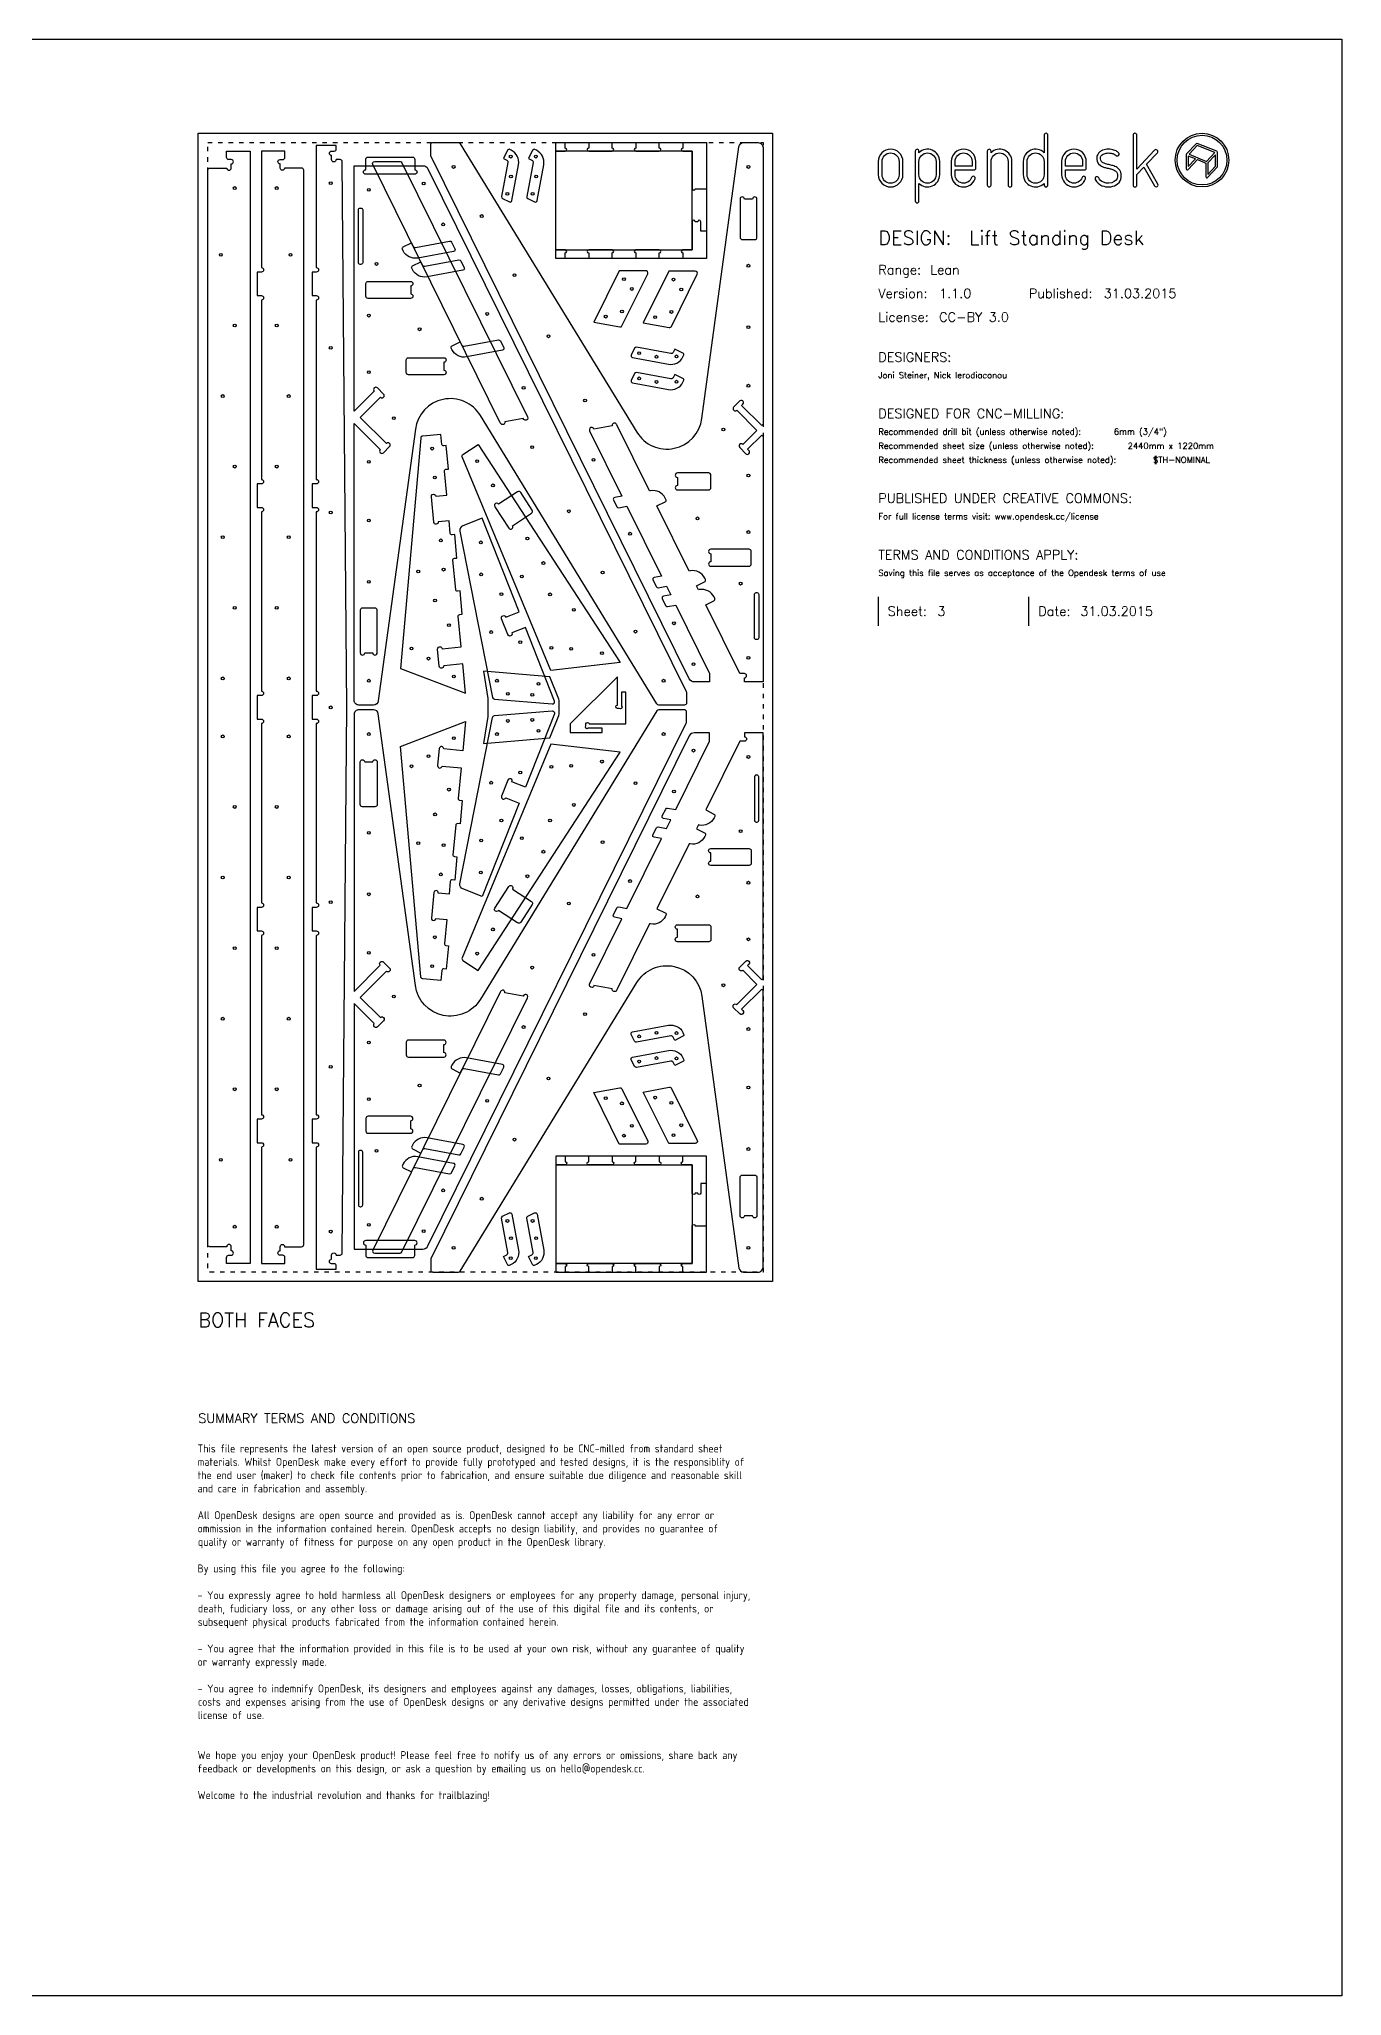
# Model space of a CAD drawing. Extents: x -300 to 5880, y -300 to 4158.
# Drawn here: x 3112 to 5880, y 0 to 4158 of the extents above; entities that cross this region are included whole.
import ezdxf
from ezdxf.enums import TextEntityAlignment as Align

# ---------------------------------------------------------------- set-up
doc = ezdxf.new("R2010")
doc.units = 0
doc.linetypes.add('DGN_STYLE_5', pattern=[22.17944, 9.505474, -12.673965])
for name, color, linetype in [('00-NOPRINT_TEXT', 7, 'CONTINUOUS'), ('00_NOPRINT_TOLERANCE', 7, 'DGN_STYLE_5'), ('TOP-CUT-INSIDE_18MM', 1, 'CONTINUOUS'), ('TOP-CUT-OUTSIDE_18MM', 220, 'CONTINUOUS'), ('TOP-HOLE-6MM-DIAM_05MM', 220, 'CONTINUOUS'), ('TOP-HOLE-6MM-DIAM_14MM', 220, 'CONTINUOUS'), ('TOP-HOLE-6MM-DIAM_18MM', 3, 'CONTINUOUS'), ('TOP-POCKET-INSIDE_03MM', 140, 'CONTINUOUS'), ('TOP-POCKET-INSIDE_08MM', 40, 'CONTINUOUS'), ('TOP-POCKET-INSIDE_09MM', 60, 'CONTINUOUS'), ('TOP-POCKET-INSIDE_10MM', 3, 'CONTINUOUS'), ('TOP-POCKET-INSIDE_12MM', 140, 'CONTINUOUS')]:
    doc.layers.add(name, color=color, linetype=linetype)
doc.layers.add('BOARD_$TH-NOMINAL', color=3, linetype='CONTINUOUS', lineweight=30)
doc.styles.add('OD-ISOCP-17', font='isocp.shx', dxfattribs={"height": 17})
doc.styles.add('OD-SIMPLEX-13', font='simplex.shx', dxfattribs={"height": 13})
doc.styles.add('OD-SIMPLEX-20', font='simplex.shx', dxfattribs={"height": 20})
doc.styles.add('OD-SIMPLEX-30', font='simplex.shx', dxfattribs={"height": 30})

msp = doc.modelspace()

# ---------------------------------------------------------------- linework, layer by layer
at = {"layer": '00-NOPRINT_TEXT', "color": 7}
for p, q in [((4895, 2973), (4895, 2911.3)), ((5214.8, 2911.3), (5214.8, 2973))]:
    msp.add_line(p, q, dxfattribs=at)
at = {"layer": '00-NOPRINT_TEXT', "flags": 128}
msp.add_lwpolyline([(0, 4158), (5880, 4158), (5880, 0), (0, 0)], close=True, dxfattribs=at)
at = {"layer": '00-NOPRINT_TEXT'}
for points in [[(5203, 3870.1, 0.662711), (5247.4, 3851.4), (5247.4, 3848, 1), (5255.3, 3848), (5255.3, 3954, 1), (5247.4, 3954), (5247.4, 3916.7, 0.662711), (5203, 3898)], [(5459.1, 3886), (5482.1, 3846, 1), (5489, 3850), (5464.8, 3892.1), (5487.9, 3916.6, 1), (5482.1, 3922), (5444.4, 3881.9), (5444.4, 3954, 1), (5436.4, 3954), (5436.4, 3848, 1), (5444.4, 3848), (5444.4, 3870.4)], [(4895, 3898), (4895, 3870.1, 1), (4947.3, 3870.1), (4947.3, 3898, 1)], [(4939.3, 3898), (4939.3, 3870.1, -1), (4902.9, 3870.1), (4902.9, 3898, -1)], [(5025.6, 3898, 0.662711), (4981.3, 3916.7), (4981.3, 3920.1, 1), (4973.4, 3920.1), (4973.4, 3814.1, 1), (4981.3, 3814.1), (4981.3, 3851.4, 0.662711), (5025.6, 3870.1)], [(4981.3, 3898, -1), (5017.7, 3898), (5017.7, 3870.1, -1), (4981.3, 3870.1)], [(5102.3, 3898, 1), (5050, 3898), (5050, 3870.1, 0.839291), (5100.7, 3861.2, 1), (5093.3, 3863.9, -0.839291), (5058, 3870.1), (5058, 3880.1), (5098.3, 3880.1, 0.414214), (5102.3, 3884.1)], [(5094.4, 3888.1), (5058, 3888.1), (5058, 3898, -1), (5094.4, 3898)], [(5178.9, 3898, 0.662711), (5134.5, 3916.7), (5134.5, 3920.1, 1), (5126.6, 3920.1), (5126.6, 3848, 1), (5134.5, 3848), (5134.5, 3898, -1), (5170.9, 3898), (5170.9, 3848, 1), (5178.9, 3848)], [(5247.4, 3870.1, -1), (5211, 3870.1), (5211, 3898, -1), (5247.4, 3898)], [(5336.9, 3898, 1), (5284.6, 3898), (5284.6, 3870.1, 0.839291), (5335.3, 3861.2, 1), (5327.9, 3863.9, -0.839291), (5292.6, 3870.1), (5292.6, 3880.1), (5332.9, 3880.1, 0.414214), (5336.9, 3884.1)], [(5329, 3888.1), (5292.6, 3888.1), (5292.6, 3898, -1), (5329, 3898)], [(5400.1, 3920.3, 0.045707), (5395.6, 3922.3, 0.040194), (5390.8, 3923.5, 0.040556), (5383.5, 3924, 0.094973), (5371.7, 3921.8, 0.070872), (5365.8, 3918.4, 0.048346), (5363.1, 3915.9, 0.04488), (5361.1, 3913.1, 0.072273), (5359.4, 3908.6, 0.309308), (5366.9, 3889.4, 0.053458), (5372, 3886.7, 0.041245), (5379.1, 3884.5, -0.005863), (5387.4, 3882.6, -0.030773), (5394.7, 3880.3, -0.132607), (5400.9, 3875.8, -0.093408), (5402.4, 3872.9, -0.14847), (5402.6, 3862.7, -0.201639), (5396.5, 3855.2, -0.222831), (5373.2, 3853.9, -0.190617), (5363.3, 3863.4, 1), (5356.1, 3860, 0.190617), (5370.2, 3846.5, 0.222831), (5400.2, 3848.2, 0.201639), (5410.2, 3860.4, 0.14847), (5410, 3875.3, 0.093408), (5407, 3880.8, 0.132607), (5397.5, 3887.7, 0.030773), (5389.3, 3890.3, 0.005863), (5380.8, 3892.3, -0.041245), (5374.9, 3894.1, -0.053458), (5371.4, 3896, -0.305258), (5367.1, 3906.7, -0.07419), (5368, 3909.1, -0.042878), (5369.1, 3910.7, -0.048346), (5370.7, 3912.1, -0.070872), (5374.6, 3914.4, -0.094973), (5383.5, 3916.1, -0.040556), (5389.6, 3915.6, -0.040194), (5393.1, 3914.7, -0.045707), (5396.3, 3913.3, -0.062202), (5400.1, 3910.6, 1), (5405.5, 3916.4, 0.062202)], [(5615.1, 3885.8, 0.190898), (5615.7, 3887.3), (5615.7, 3917.6, 0.306072), (5614.4, 3919.6), (5572.8, 3936.3, 0.309065), (5570.5, 3935.8), (5550.1, 3914, 0.190898), (5549.5, 3912.6), (5549.5, 3882.2, 0.679405), (5553.1, 3880.8), (5572.9, 3901.9), (5591.1, 3894.5), (5591.1, 3865.5, 0.679405), (5594.7, 3864.1)]]:
    msp.add_lwpolyline(points, format="xyb", close=True, dxfattribs=at)
for points in [[(5553.7, 3909.6), (5553.7, 3887.4), (5568.8, 3903.5)], [(5592.6, 3898.3), (5610, 3916.9), (5572.6, 3931.9), (5555.2, 3913.4)], [(5595.2, 3870.7), (5611.5, 3888.1), (5611.5, 3912.4), (5595.2, 3895.1)]]:
    msp.add_lwpolyline(points, close=True, dxfattribs=at)
for radius in [57, 52.9]:
    msp.add_circle((5582.9, 3901), radius, dxfattribs=at)
at = {"layer": '00_NOPRINT_TOLERANCE', "flags": 128}
for points in [[(3450, 3958), (4670, 3958), (4670, 1518), (3450, 1518)], [(3470, 3938), (4650, 3938), (4650, 1538), (3470, 1538)]]:
    msp.add_lwpolyline(points, close=True, dxfattribs=at)
at = {"layer": 'BOARD_$TH-NOMINAL', "flags": 128}
msp.add_lwpolyline([(3450, 3958), (4670, 3958), (4670, 1518), (3450, 1518)], close=True, dxfattribs=at)
at = {"layer": 'TOP-CUT-INSIDE_18MM'}
for points in [[(4601.1, 3736.7, 0.414214), (4605.9, 3731.9), (4632.4, 3731.9, 0.414214), (4637.2, 3736.7), (4637.2, 3818, 0.989561), (4627.7, 3818.1), (4610.6, 3818.1, 0.989561), (4601.1, 3818)], [(4534.7, 3200, 0.414214), (4539.4, 3204.7), (4539.4, 3231.3, 0.414214), (4534.7, 3236.1), (4468.3, 3236.1, 0.989561), (4468.2, 3226.5), (4468.2, 3209.5, 0.989561), (4468.3, 3200)], [(4620.4, 3037.9, 0.414214), (4625.1, 3042.7), (4625.1, 3069.2, 0.414214), (4620.4, 3074), (4539, 3074, 0.989561), (4538.9, 3064.5), (4538.9, 3047.4, 0.989561), (4539, 3037.9)], [(4641, 2885.8, -0.414214), (4637.2, 2882), (4635.7, 2882, -0.414214), (4631.9, 2885.8), (4631.9, 2978, -0.414214), (4635.7, 2981.8), (4637.2, 2981.8, -0.414214), (4641, 2978)], [(4641, 2590.2, 0.414214), (4637.2, 2594), (4635.7, 2594, 0.414214), (4631.9, 2590.2), (4631.9, 2498, 0.414214), (4635.7, 2494.2), (4637.2, 2494.2, 0.414214), (4641, 2498)], [(4620.4, 2438.1, -0.414214), (4625.1, 2433.3), (4625.1, 2406.8, -0.414214), (4620.4, 2402), (4539, 2402, -0.989561), (4538.9, 2411.5), (4538.9, 2428.6, -0.989561), (4539, 2438.1)], [(4534.7, 2276.1, -0.414214), (4539.4, 2271.3), (4539.4, 2244.7, -0.414214), (4534.7, 2240), (4468.3, 2240, -0.989561), (4468.2, 2249.5), (4468.2, 2266.5, -0.989561), (4468.3, 2276.1)], [(4601.1, 1739.3, -0.414214), (4605.9, 1744.1), (4632.4, 1744.1, -0.414214), (4637.2, 1739.3), (4637.2, 1658, -0.989561), (4627.7, 1657.9), (4610.6, 1657.9, -0.989561), (4601.1, 1658)]]:
    msp.add_lwpolyline(points, format="xyb", close=True, dxfattribs=at)
at = {"layer": 'TOP-CUT-OUTSIDE_18MM', "flags": 128}
for points in [[(3510, 1556), (3510, 1569.3, -0.414213), (3514.5, 1573.8), (3520, 1573.8, 1), (3520, 1583.3), (3520, 1592, 1), (3510.5, 1592), (3474.5, 1592, -0.414214), (3470, 1596.5), (3470, 3879.5, -0.414214), (3474.5, 3884), (3510.5, 3884, 1), (3520, 3884), (3520, 3892.7, 1), (3520, 3902.2), (3514.5, 3902.2, -0.414214), (3510, 3906.7), (3510, 3920), (3560, 3920), (3560, 1556)], [(4358.5, 2702.7), (4358.5, 2770.4), (4349.5, 2770.4), (4349.5, 2740.8, -1), (4344.5, 2735.8), (4340.5, 2735.8, -1), (4340.5, 2742.8), (4340.5, 2802.7), (4240.5, 2702.7), (4240.5, 2684.7), (4308.2, 2684.7), (4308.2, 2693.7), (4278.6, 2693.7, -1), (4273.6, 2698.6), (4273.6, 2702.7, -1), (4280.6, 2702.7)]]:
    msp.add_lwpolyline(points, format="xyb", close=True, dxfattribs=at)
at = {"layer": 'TOP-CUT-OUTSIDE_18MM'}
for points in [[(3674, 3879.6, 0.409868), (3669.5, 3884), (3633.5, 3884, -1), (3624, 3884), (3624, 3892.7, -1), (3624, 3902.2), (3629.5, 3902.2, 0.414214), (3634, 3906.7), (3634, 3920), (3584, 3920), (3584, 3672.5, -1), (3584, 3663), (3575, 3663), (3575, 3613), (3584, 3613, -1), (3584, 3603.5), (3584, 3222.5, -1), (3584, 3213), (3575, 3213), (3575, 3163), (3584, 3163, -1), (3584, 3153.5), (3584, 2772.5, -1), (3584, 2763), (3575, 2763), (3575, 2713), (3584, 2713, -1), (3584, 2703.5), (3584, 2322.5, -1), (3584, 2313), (3575, 2313), (3575, 2263), (3584, 2263, -1), (3584, 2253.5), (3584, 1872.5, -1), (3584, 1863), (3575, 1863), (3575, 1813), (3584, 1813, -1), (3584, 1803.5), (3584, 1556), (3634, 1556), (3634, 1569.3, 0.414214), (3629.5, 1573.8), (3624, 1573.8, -1), (3624, 1583.3), (3624, 1592, -1), (3633.5, 1592), (3669.5, 1592, 0.415142), (3674, 1596.5)], [(3700.8, 3932), (3700.8, 3672.5, -1), (3700.8, 3663), (3691.8, 3663), (3691.8, 3613), (3700.8, 3613, -1), (3700.8, 3603.5), (3700.8, 3222.5, -1), (3700.8, 3213), (3691.8, 3213), (3691.8, 3163), (3700.8, 3163, -1), (3700.8, 3153.5), (3700.8, 2772.5, -1), (3700.8, 2763), (3691.8, 2763), (3691.8, 2713), (3700.8, 2713, -1), (3700.8, 2703.5), (3700.8, 2322.5, -1), (3700.8, 2313), (3691.8, 2313), (3691.8, 2263), (3700.8, 2263, -1), (3700.8, 2253.5), (3700.8, 1872.5, -1), (3700.8, 1863), (3691.8, 1863), (3691.8, 1813), (3700.8, 1813, -1), (3700.8, 1803.5), (3700.8, 1544), (3743.3, 1544), (3743.3, 1551.3, 0.414214), (3738.8, 1555.8), (3733.3, 1555.8, -1), (3733.3, 1565.3), (3733.3, 1574, -1), (3742.9, 1574), (3751.3, 1574, 0.413286), (3755.8, 1578.5), (3765.8, 2738), (3755.8, 3897.6, 0.409868), (3751.3, 3902), (3742.9, 3902, -1), (3733.3, 3902), (3733.3, 3910.7, -1), (3733.3, 3920.2), (3738.8, 3920.2, 0.414214), (3743.3, 3924.7), (3743.3, 3932)], [(4650, 2792), (4610.3, 2792), (4610.3, 2800.5, 1), (4610.3, 2810), (4600.5, 2810), (4528.3, 2956), (4545.8, 2964.6, 0.414213), (4547.5, 2969.6), (4545.9, 2972.7, 0.335558), (4515, 2988.2), (4512.6, 2987.8), (4508.6, 2996), (4526, 3004.6, 0.414213), (4527.7, 3009.6), (4526.2, 3012.7, 0.335558), (4495.2, 3028.2), (4492.8, 3027.8), (4424.5, 3166), (4442, 3174.6, 0.414214), (4443.7, 3179.7), (4442.1, 3182.8, 0.335558), (4411.2, 3198.3), (4408.8, 3197.8), (4339.5, 3338.1), (4338.9, 3339.3, 0.857758), (4329.5, 3336.4), (4290.8, 3329.2, 1.125299), (4281.5, 3325.9), (4350.1, 3187), (4334.8, 3184.1, 0.497502), (4332.1, 3178.8), (4339.3, 3164.2, 0.335558), (4343.4, 3162.1), (4360.8, 3165.4), (4434.2, 3016.9), (4418.9, 3014.1, 0.497502), (4416.2, 3008.7), (4423.4, 2994.1, 0.335558), (4427.4, 2992.1), (4444.9, 2995.3), (4454, 2976.9), (4438.6, 2974.1, 0.497502), (4435.9, 2968.7), (4443.2, 2954.1, 0.335558), (4447.2, 2952.1), (4464.6, 2955.3), (4536.5, 2810), (4536.5, 2792), (4504.1, 2792, -0.285326), (4493.4, 2798.7), (3944.3, 3909.7, -0.115265), (3943.8, 3911.7), (3943.8, 3933.5, -0.414214), (3948.3, 3938), (4002.8, 3938, -0.261118), (4006.6, 3935.8), (4381.8, 3322.8, 0.705239), (4520.1, 3351.8), (4598.8, 3929.4, -0.375055), (4608.7, 3938), (4640, 3938, -0.414214), (4650, 3928), (4650, 3339.6), (4647.2, 3336.7), (4604.4, 3379.5), (4607.2, 3382.3, 1), (4600.5, 3389.1), (4587.6, 3376.2, 1), (4594.4, 3369.5), (4637.1, 3326.7), (4607.1, 3296.7, 1), (4600.4, 3289.9), (4613.2, 3277.1, 1), (4620, 3283.8), (4617.1, 3286.6), (4647.2, 3316.7), (4650, 3313.8)], [(4111.8, 3923.6, 0.414214), (4106.9, 3921.9), (4098.3, 3904.6), (4105.4, 3901.1, -0.335558), (4107.9, 3896.1), (4094.4, 3823.4, 0.335558), (4096.4, 3819.4), (4111, 3812.2, 0.497502), (4116.2, 3814.8), (4130.4, 3891.2, 0.335558), (4114.9, 3922)], [(4165.4, 3923.6, 0.414214), (4160.5, 3921.9), (4151.9, 3904.6), (4159, 3901.1, -0.335558), (4161.5, 3896.1), (4148, 3823.4, 0.335558), (4150, 3819.4), (4164.6, 3812.2, 0.497502), (4169.8, 3814.8), (4184, 3891.2, 0.335558), (4168.5, 3922)], [(4209.6, 3920), (4229.6, 3920, 1), (4229.6, 3926.4), (4229.6, 3938), (4279.6, 3938), (4279.6, 3926.4, 1), (4279.6, 3920), (4329.6, 3920, 1), (4329.6, 3926.4), (4329.6, 3938), (4379.6, 3938), (4379.6, 3926.4, 1), (4379.6, 3920), (4429.6, 3920, 1), (4429.6, 3926.4), (4429.6, 3938), (4479.6, 3938), (4479.6, 3926.4, 1), (4479.6, 3920), (4499.6, 3920), (4499.6, 3840, 1), (4506, 3840), (4529.6, 3840), (4529.6, 3750), (4517.6, 3750), (4517.6, 3770, 1), (4511.2, 3770), (4506, 3770, 1), (4499.6, 3770), (4499.6, 3710), (4479.6, 3710, 1), (4479.6, 3703.6), (4479.6, 3692), (4429.6, 3692), (4429.6, 3703.6, 1), (4429.6, 3710), (4379.6, 3710, 1), (4379.6, 3703.6), (4379.6, 3692), (4329.6, 3692), (4329.6, 3703.6, 1), (4329.6, 3710), (4279.6, 3710, 1), (4279.6, 3703.6), (4279.6, 3692), (4229.6, 3692), (4229.6, 3703.6, 1), (4229.6, 3710), (4209.6, 3710)], [(3781.3, 3889), (3927.2, 3889, -0.285329), (3937.9, 3882.3), (4487, 2771.4, -0.115265), (4487.5, 2769.4), (4487.5, 2747.5, -0.414214), (4483, 2743), (4428.5, 2743, -0.261118), (4424.6, 2745.2), (4049.5, 3358.2, 0.705239), (3911.2, 3329.2), (3832.4, 2751.7, -0.375055), (3822.5, 2743), (3791.3, 2743, -0.414214), (3781.3, 2753), (3781.3, 3341.5), (3836.8, 3286, 1), (3843.5, 3279.2), (3856.4, 3292.1, 1), (3849.6, 3298.8), (3794.1, 3354.3), (3836.9, 3397.1, 1), (3843.6, 3403.8), (3830.8, 3416.7, 1), (3824, 3410), (3781.3, 3367.2)], [(4405, 3659.5, 0.55603), (4400.9, 3666), (4344.6, 3666), (4290.5, 3556.6), (4345.4, 3546.4, 0.335558), (4350.3, 3548.8)], [(4510.1, 3658.3, 0.55603), (4506, 3664.8), (4449.7, 3664.8), (4395.6, 3555.4), (4450.5, 3545.2, 0.335558), (4455.4, 3547.7)], [(4481.3, 3485.8, 0.414214), (4479.6, 3490.7), (4462.3, 3499.2), (4458.8, 3492.2, -0.335558), (4453.8, 3489.7), (4381.1, 3503.2, 0.335558), (4377.2, 3501.2), (4369.9, 3486.6, 0.497502), (4372.6, 3481.4), (4448.9, 3467.2, 0.335558), (4479.8, 3482.6)], [(4481.3, 3432.1, 0.414214), (4479.6, 3437), (4462.3, 3445.6), (4458.8, 3438.5, -0.335558), (4453.8, 3436), (4381.1, 3449.5, 0.335558), (4377.2, 3447.5), (4369.9, 3432.9, 0.497502), (4372.6, 3427.7), (4448.9, 3413.6, 0.335558), (4479.8, 3429)], [(3994.8, 3105.1), (3989.4, 3104.5, -0.414214), (3985.5, 3107.7), (3983, 3134.7), (3959.9, 3132.5, -0.999999), (3950.4, 3131.6), (3945.3, 3185.7, -1.000001), (3954.8, 3186.6), (3977.8, 3188.8), (3972.9, 3240.1, -0.414214), (3976.1, 3243.9), (3981.6, 3244.4), (3976.8, 3294.2), (3971.4, 3293.7, -0.414214), (3967.5, 3296.8), (3965.5, 3318.2), (3926.8, 3314.6, 0.369893), (3922.7, 3310.4), (3879.4, 2820.9), (4017.9, 2768.2), (4014.9, 2799.1), (4011.9, 2830.3), (3971.5, 2826.4, -1), (3962, 2825.5), (3958.5, 2861.7, -1), (3968, 2862.6), (4008.5, 2866.5), (4002.3, 2931.5, -0.414214), (4005.5, 2935.3), (4010.9, 2935.8), (4006.2, 2985.6), (4000.7, 2985.1, -0.414214), (3996.9, 2988.2), (3990.9, 3051, -0.414214), (3994.1, 3054.8), (3999.6, 3055.3)], [(4045, 3296.8), (4346.1, 2833.5), (4199, 2816.2), (4010.6, 3270.3, -0.353186), (4012.4, 3275.6)], [(4202.2, 2745.3, 0.55603), (4206.7, 2751.5), (4145.2, 2907.4), (4116.6, 2896.1, -1), (4107.8, 2892.6), (4094.4, 2926.5, -1), (4103.3, 2930), (4131.8, 2941.2), (4053.2, 3140.1), (4012.2, 3123.9, 0.361503), (4006.1, 3112.7), (4075.1, 2759.2, 0.335558), (4079.2, 2755.5)], [(3781.3, 1587), (3927.2, 1587, 0.285329), (3937.9, 1593.7), (4487, 2704.6, 0.115265), (4487.5, 2706.6), (4487.5, 2728.5, 0.414214), (4483, 2733), (4428.5, 2733, 0.261118), (4424.6, 2730.8), (4049.5, 2117.8, -0.705239), (3911.2, 2146.8), (3832.4, 2724.3, 0.375055), (3822.5, 2733), (3791.3, 2733, 0.414214), (3781.3, 2723), (3781.3, 2134.5), (3836.8, 2190, -1), (3843.5, 2196.8), (3856.4, 2183.9, -1), (3849.6, 2177.2), (3794.1, 2121.7), (3836.9, 2078.9, -1), (3843.6, 2072.2), (3830.8, 2059.3, -1), (3824, 2066), (3781.3, 2108.8)], [(3994.8, 2370.9), (3989.4, 2371.5, 0.414214), (3985.5, 2368.3), (3983, 2341.3), (3959.9, 2343.5, 0.999999), (3950.4, 2344.4), (3945.3, 2290.3, 1.000001), (3954.8, 2289.4), (3977.8, 2287.2), (3972.9, 2235.9, 0.414214), (3976.1, 2232.1), (3981.6, 2231.6), (3976.8, 2181.8), (3971.4, 2182.3, 0.414214), (3967.5, 2179.2), (3965.5, 2157.8), (3926.8, 2161.4, -0.369893), (3922.7, 2165.6), (3879.4, 2655.1), (4017.9, 2707.8), (4014.9, 2676.9), (4011.9, 2645.7), (3971.5, 2649.6, 1), (3962, 2650.5), (3958.5, 2614.3, 1), (3968, 2613.4), (4008.5, 2609.5), (4002.3, 2544.5, 0.414214), (4005.5, 2540.7), (4010.9, 2540.2), (4006.2, 2490.4), (4000.7, 2490.9, 0.414214), (3996.9, 2487.8), (3990.9, 2425, 0.414214), (3994.1, 2421.2), (3999.6, 2420.7)], [(4202.2, 2730.7, -0.55603), (4206.7, 2724.5), (4145.2, 2568.6), (4116.6, 2579.9, 1), (4107.8, 2583.4), (4094.4, 2549.5, 1), (4103.3, 2546), (4131.8, 2534.8), (4053.2, 2335.9), (4012.2, 2352.1, -0.361503), (4006.1, 2363.3), (4075.1, 2716.8, -0.335558), (4079.2, 2720.5)], [(4650, 2684), (4610.3, 2684), (4610.3, 2675.5, -1), (4610.3, 2666), (4600.5, 2666), (4528.3, 2520), (4545.8, 2511.4, -0.414213), (4547.5, 2506.4), (4545.9, 2503.3, -0.335558), (4515, 2487.8), (4512.6, 2488.2), (4508.6, 2480), (4526, 2471.4, -0.414213), (4527.7, 2466.4), (4526.2, 2463.3, -0.335558), (4495.2, 2447.8), (4492.8, 2448.2), (4424.5, 2310), (4442, 2301.4, -0.414214), (4443.7, 2296.3), (4442.1, 2293.2, -0.335558), (4411.2, 2277.7), (4408.8, 2278.2), (4339.5, 2137.9), (4338.9, 2136.7, -0.857758), (4329.5, 2139.6), (4290.8, 2146.8, -1.125299), (4281.5, 2150.1), (4350.1, 2289), (4334.8, 2291.9, -0.497502), (4332.1, 2297.2), (4339.3, 2311.8, -0.335558), (4343.4, 2313.9), (4360.8, 2310.6), (4434.2, 2459.1), (4418.9, 2461.9, -0.497502), (4416.2, 2467.3), (4423.4, 2481.9, -0.335558), (4427.4, 2483.9), (4444.9, 2480.7), (4454, 2499.1), (4438.6, 2501.9, -0.497502), (4435.9, 2507.3), (4443.2, 2521.9, -0.335558), (4447.2, 2523.9), (4464.6, 2520.7), (4536.5, 2666), (4536.5, 2684), (4504.1, 2684, 0.285326), (4493.4, 2677.3), (3944.3, 1566.3, 0.115265), (3943.8, 1564.3), (3943.8, 1542.5, 0.414214), (3948.3, 1538), (4002.8, 1538, 0.261118), (4006.6, 1540.2), (4381.8, 2153.2, -0.705239), (4520.1, 2124.2), (4598.8, 1546.6, 0.375055), (4608.7, 1538), (4640, 1538, 0.414214), (4650, 1548), (4650, 2136.4), (4647.2, 2139.3), (4604.4, 2096.5), (4607.2, 2093.7, -1), (4600.5, 2086.9), (4587.6, 2099.8, -1), (4594.4, 2106.5), (4637.1, 2149.3), (4607.1, 2179.3, -1), (4600.4, 2186.1), (4613.2, 2198.9, -1), (4620, 2192.2), (4617.1, 2189.4), (4647.2, 2159.3), (4650, 2162.2)], [(4045, 2179.2), (4346.1, 2642.5), (4199, 2659.8), (4010.6, 2205.7, 0.353186), (4012.4, 2200.4)], [(4481.3, 2043.9, -0.414214), (4479.6, 2039), (4462.3, 2030.4), (4458.8, 2037.5, 0.335558), (4453.8, 2040), (4381.1, 2026.5, -0.335558), (4377.2, 2028.5), (4369.9, 2043.1, -0.497502), (4372.6, 2048.3), (4448.9, 2062.4, -0.335558), (4479.8, 2047)], [(4481.3, 1990.2, -0.414214), (4479.6, 1985.3), (4462.3, 1976.8), (4458.8, 1983.8, 0.335558), (4453.8, 1986.3), (4381.1, 1972.8, -0.335558), (4377.2, 1974.8), (4369.9, 1989.4, -0.497502), (4372.6, 1994.6), (4448.9, 2008.8, -0.335558), (4479.8, 1993.4)], [(4405, 1816.5, -0.55603), (4400.9, 1810), (4344.6, 1810), (4290.5, 1919.4), (4345.4, 1929.6, -0.335558), (4350.3, 1927.2)], [(4510.1, 1817.7, -0.55603), (4506, 1811.2), (4449.7, 1811.2), (4395.6, 1920.6), (4450.5, 1930.8, -0.335558), (4455.4, 1928.3)], [(4209.6, 1556), (4229.6, 1556, -1), (4229.6, 1549.6), (4229.6, 1538), (4279.6, 1538), (4279.6, 1549.6, -1), (4279.6, 1556), (4329.6, 1556, -1), (4329.6, 1549.6), (4329.6, 1538), (4379.6, 1538), (4379.6, 1549.6, -1), (4379.6, 1556), (4429.6, 1556, -1), (4429.6, 1549.6), (4429.6, 1538), (4479.6, 1538), (4479.6, 1549.6, -1), (4479.6, 1556), (4499.6, 1556), (4499.6, 1636, -1), (4506, 1636), (4529.6, 1636), (4529.6, 1726), (4517.6, 1726), (4517.6, 1706, -1), (4511.2, 1706), (4506, 1706, -1), (4499.6, 1706), (4499.6, 1766), (4479.6, 1766, -1), (4479.6, 1772.4), (4479.6, 1784), (4429.6, 1784), (4429.6, 1772.4, -1), (4429.6, 1766), (4379.6, 1766, -1), (4379.6, 1772.4), (4379.6, 1784), (4329.6, 1784), (4329.6, 1772.4, -1), (4329.6, 1766), (4279.6, 1766, -1), (4279.6, 1772.4), (4279.6, 1784), (4229.6, 1784), (4229.6, 1772.4, -1), (4229.6, 1766), (4209.6, 1766)], [(4111.8, 1552.4, -0.414214), (4106.9, 1554.1), (4098.3, 1571.4), (4105.4, 1574.9, 0.335558), (4107.9, 1579.9), (4094.4, 1652.6, -0.335558), (4096.4, 1656.6), (4111, 1663.8, -0.497502), (4116.2, 1661.2), (4130.4, 1584.8, -0.335558), (4114.9, 1554)], [(4165.4, 1552.4, -0.414214), (4160.5, 1554.1), (4151.9, 1571.4), (4159, 1574.9, 0.335558), (4161.5, 1579.9), (4148, 1652.6, -0.335558), (4150, 1656.6), (4164.6, 1663.8, -0.497502), (4169.8, 1661.2), (4184, 1584.8, -0.335558), (4168.5, 1554)]]:
    msp.add_lwpolyline(points, format="xyb", close=True, dxfattribs=at)
at = {"layer": 'TOP-HOLE-6MM-DIAM_05MM'}
for centre in [(4050.5, 3088.7), (4183.3, 3044.7), (4051.1, 3020.7), (4094, 2978.4), (4197.4, 2978.2), (4247.9, 2945.3), (4072.2, 2898.1), (4134.3, 2876.4), (4242.5, 2862.3), (4307.7, 2853.3), (4307.7, 2622.7), (4072.2, 2577.9), (4134.3, 2599.6), (4242.5, 2613.7), (4094, 2497.6), (4197.4, 2497.8), (4247.9, 2530.7), (4051.1, 2455.3), (4183.3, 2431.3), (4050.5, 2387.3)]:
    msp.add_circle(centre, 3, dxfattribs=at)
at = {"layer": 'TOP-HOLE-6MM-DIAM_14MM'}
for centre in [(4113.8, 3908.3), (4167.4, 3908.3), (3992.5, 3886.4), (4114.4, 3866), (4168.1, 3866), (4618.8, 3886.4), (3527.3, 3841.6), (3616.7, 3841.6), (3812.4, 3837.7), (3928.9, 3851.1), (4106.8, 3829.3), (4160.4, 3829.3), (4052.2, 3782.1), (3970.5, 3764.3), (3497.9, 3699.6), (3646.1, 3699.6), (3828.8, 3680.2), (4122.1, 3656.5), (4618.8, 3676.5), (4459.6, 3646.9), (4476.4, 3626), (4063.8, 3574), (4455.3, 3578.3), (3527.3, 3549.6), (3616.7, 3549.6), (3812.4, 3570.4), (3920.3, 3541.5), (4420.9, 3567.2), (4618.8, 3545.8), (4194.1, 3526.5), (4387, 3490.7), (3812.4, 3450.2), (4423.7, 3483.1), (4466, 3483.8), (4141.3, 3417.2), (4387, 3437.1), (4423.7, 3429.5), (4466, 3430.1), (4618.8, 3421.5), (3501.8, 3399.6), (3642.2, 3399.6), (4271.8, 3390), (3865.4, 3352.4), (4565.8, 3328.6), (3946.9, 3287.9), (4159.5, 3291), (3527.3, 3249.6), (3616.7, 3249.6), (3812.4, 3259.6), (4042.5, 3261.2), (4289.9, 3263.9), (3952.7, 3226.6), (4076.1, 3209.7), (4618.8, 3230.9), (3812.4, 3135.2), (4237.2, 3154.6), (4510.9, 3139.6), (3501.8, 3099.6), (3642.2, 3099.6), (3965.4, 3092.8), (4149.3, 3097), (4367.5, 3107), (4618.8, 3110.6), (3812.4, 3004.6), (3917.4, 3026.6), (4137.4, 3016.1), (4309.1, 3024.6), (4602.5, 3000.9), (3527.3, 2949.6), (3616.7, 2949.6), (4460.8, 2916.7), (4379.1, 2898.9), (3902.9, 2863.2), (4200.2, 2864.5), (4502.4, 2829.9), (4618.8, 2843.3), (3501.8, 2799.6), (3642.2, 2799.6), (3812.4, 2794.6), (4084.7, 2794.7), (4173, 2788), (4438.8, 2794.6), (4107.6, 2766.8), (4159.8, 2764.8), (4107.6, 2709.2), (4159.8, 2711.2), (3501.8, 2676.4), (3642.2, 2676.4), (3812.4, 2681.4), (4084.7, 2681.3), (4173, 2688), (4438.8, 2681.4), (4502.4, 2646.1), (4618.8, 2632.7), (3902.9, 2612.8), (4200.2, 2611.5), (4379.1, 2577.1), (4460.8, 2559.3), (3527.3, 2526.4), (3616.7, 2526.4), (3812.4, 2471.4), (4137.4, 2459.9), (4309.1, 2451.4), (4602.5, 2475.1), (3917.4, 2449.4), (3501.8, 2376.4), (3642.2, 2376.4), (3965.4, 2383.2), (4149.3, 2379), (4367.5, 2369), (3812.4, 2340.8), (4510.9, 2336.4), (4618.8, 2365.4), (4237.2, 2321.4), (3952.7, 2249.4), (4076.1, 2266.3), (4618.8, 2245.1), (3527.3, 2226.4), (3616.7, 2226.4), (3812.4, 2216.4), (4042.5, 2214.8), (4289.9, 2212.1), (3946.9, 2188.1), (4159.5, 2185), (3865.4, 2123.6), (4565.8, 2147.4), (3501.8, 2076.4), (3642.2, 2076.4), (4271.8, 2086), (4141.3, 2058.8), (4387, 2038.9), (4423.7, 2046.5), (4466, 2045.9), (4618.8, 2054.5), (3812.4, 2025.8), (4423.7, 1992.9), (4387, 1985.3), (4466, 1992.2), (3527.3, 1926.4), (3616.7, 1926.4), (3920.3, 1934.5), (4194.1, 1949.5), (4618.8, 1930.2), (3812.4, 1905.6), (4063.8, 1902), (4420.9, 1908.8), (4455.3, 1897.7), (4459.6, 1829.1), (4476.4, 1850), (3828.8, 1795.8), (4122.1, 1819.5), (4618.8, 1799.5), (3497.9, 1776.4), (3646.1, 1776.4), (3970.5, 1711.7), (4052.2, 1693.9), (3527.3, 1634.4), (3616.7, 1634.4), (3812.4, 1638.3), (3928.9, 1624.9), (4106.8, 1646.7), (4160.4, 1646.7), (3992.5, 1589.6), (4114.4, 1610), (4168.1, 1610), (4618.8, 1589.6), (4113.8, 1567.7), (4167.4, 1567.7)]:
    msp.add_circle(centre, 3, dxfattribs=at)
at = {"layer": 'TOP-HOLE-6MM-DIAM_18MM'}
for centre in [(3731.3, 3852), (4354.5, 3648.1), (4371.3, 3627.2), (4350.2, 3579.4), (4315.8, 3568.3), (3731.3, 3502), (3731.3, 3152), (3971.3, 3030.7), (3953, 2965.3), (3982.6, 2912.7), (3939.3, 2841.6), (3993, 2803.5), (3731.3, 2738), (3993, 2672.5), (3939.3, 2634.4), (3982.6, 2563.3), (3953, 2510.7), (3971.3, 2445.3), (3731.3, 2324), (3731.3, 1974), (4315.8, 1907.7), (4350.2, 1896.6), (4354.5, 1827.9), (4371.3, 1848.8), (3731.3, 1624)]:
    msp.add_circle(centre, 3, dxfattribs=at)
at = {"layer": 'TOP-POCKET-INSIDE_03MM'}
for points in [[(3883.8, 3711.4, -0.414214), (3885.5, 3716.4), (3902.9, 3725.1), (3906.5, 3717.9, 0.335558), (3911.3, 3715.5), (3984.1, 3728.9, -0.335558), (3988.1, 3726.9), (3995.3, 3712.3, -0.497502), (3992.6, 3706.9), (3916.3, 3692.8, -0.335558), (3885.3, 3708.3)], [(3903.6, 3671.4, -0.414214), (3905.3, 3676.4), (3922.7, 3685.1), (3926.2, 3677.9, 0.335558), (3931.1, 3675.5), (4003.8, 3688.9, -0.335558), (4007.9, 3686.9), (4015.1, 3672.3, -0.497502), (4012.4, 3666.9), (3936.1, 3652.8, -0.335558), (3905.1, 3668.3)], [(3987.6, 3501.4, -0.414214), (3989.3, 3506.4), (4006.7, 3515), (4010.3, 3507.8, 0.335558), (4015.1, 3505.4), (4087.9, 3518.9, -0.335558), (4091.9, 3516.9), (4099.1, 3502.3, -0.497502), (4096.5, 3496.9), (4020.1, 3482.7, -0.335558), (3989.1, 3498.2)], [(3987.6, 1974.6, 0.414214), (3989.3, 1969.6), (4006.7, 1961), (4010.3, 1968.2, -0.335558), (4015.1, 1970.6), (4087.9, 1957.1, 0.335558), (4091.9, 1959.1), (4099.1, 1973.7, 0.497502), (4096.5, 1979.1), (4020.1, 1993.3, 0.335558), (3989.1, 1977.8)], [(3903.6, 1804.6, 0.414214), (3905.3, 1799.6), (3922.7, 1790.9), (3926.2, 1798.1, -0.335558), (3931.1, 1800.5), (4003.8, 1787.1, 0.335558), (4007.9, 1789.1), (4015.1, 1803.7, 0.497502), (4012.4, 1809.1), (3936.1, 1823.2, 0.335558), (3905.1, 1807.7)], [(3883.8, 1764.6, 0.414214), (3885.5, 1759.6), (3902.9, 1750.9), (3906.5, 1758.1, -0.335558), (3911.3, 1760.5), (3984.1, 1747.1, 0.335558), (3988.1, 1749.1), (3995.3, 1763.7, 0.497502), (3992.6, 1769.1), (3916.3, 1783.2, 0.335558), (3885.3, 1767.7)]]:
    msp.add_lwpolyline(points, format="xyb", close=True, dxfattribs=at)
at = {"layer": 'TOP-POCKET-INSIDE_08MM'}
for points in [[(3820.8, 3891.3, -0.55603), (3824.8, 3897.8), (3878.8, 3897.8, -0.285322), (3882.8, 3895.2), (4149.8, 3355.1, -1.125299), (4140.5, 3351.8), (4101.7, 3344.6, -0.857758), (4092.4, 3341.8), (4091.8, 3342.9)], [(3820.8, 1584.7, 0.55603), (3824.8, 1578.2), (3878.8, 1578.2, 0.285322), (3882.8, 1580.8), (4149.8, 2120.9, 1.125299), (4140.5, 2124.2), (4101.7, 2131.4, 0.857758), (4092.4, 2134.2), (4091.8, 2133.1)]]:
    msp.add_lwpolyline(points, format="xyb", close=True, dxfattribs=at)
at = {"layer": 'TOP-POCKET-INSIDE_09MM', "flags": 128}
for points in [[(4209.6, 3710), (4499.6, 3710), (4499.6, 3920), (4209.6, 3920), (4209.6, 3938), (4529.6, 3938), (4529.6, 3692), (4209.6, 3692)], [(4209.6, 1766), (4499.6, 1766), (4499.6, 1556), (4209.6, 1556), (4209.6, 1538), (4529.6, 1538), (4529.6, 1784), (4209.6, 1784)]]:
    msp.add_lwpolyline(points, close=True, dxfattribs=at)
at = {"layer": 'TOP-POCKET-INSIDE_10MM'}
msp.add_lwpolyline([(4217, 2749.8, 0.094325), (4216, 2755.1), (4197.2, 2802.9), (4056.2, 2814.7), (4065.3, 2757.2), (4065.3, 2718.8), (4056.2, 2661.3), (4197.2, 2673.1), (4216, 2720.9, 0.094325), (4217, 2726.2)], format="xyb", close=True, dxfattribs=at)
at = {"layer": 'TOP-POCKET-INSIDE_12MM'}
for points in [[(3805.8, 3902.4, -0.414214), (3810.6, 3907.2), (3905.2, 3907.2, -0.414214), (3910, 3902.4), (3910, 3880.6, -1), (3910, 3871), (3805.8, 3871, -1), (3805.8, 3880.6)], [(3790.3, 3795.3, -0.414214), (3794, 3799), (3795.6, 3799, -0.414214), (3799.4, 3795.3), (3799.4, 3683, -0.414214), (3795.6, 3679.3), (3794, 3679.3, -0.414214), (3790.3, 3683)], [(3810.9, 3607, -0.414214), (3806.1, 3611.8), (3806.1, 3638.4, -0.414214), (3810.9, 3643.1), (3901.2, 3643.1, -0.989561), (3901.3, 3633.6), (3901.3, 3616.6, -0.989561), (3901.2, 3607)], [(3896.6, 3445, -0.414214), (3891.8, 3449.7), (3891.8, 3476.3, -0.414214), (3896.6, 3481.1), (3971.9, 3481.1, -0.989561), (3972, 3471.5), (3972, 3454.5, -0.989561), (3971.9, 3445)], [(4159.6, 3157.1), (4135.2, 3194.7, 0.414213), (4128.6, 3196.1), (4088, 3169.7, 1.000001), (4080, 3164.5), (4109.7, 3118.9, 0.999999), (4117.7, 3124.1), (4158.2, 3150.5, 0.414214)], [(3830.2, 2944.4, 0.414214), (3825.4, 2949.1), (3798.8, 2949.1, 0.414214), (3794.1, 2944.4), (3794.1, 2854, 0.989561), (3803.6, 2853.9), (3820.6, 2853.9, 0.989561), (3830.2, 2854)], [(3830.2, 2531.6, -0.414214), (3825.4, 2526.9), (3798.8, 2526.9, -0.414214), (3794.1, 2531.6), (3794.1, 2622, -0.989561), (3803.6, 2622.1), (3820.6, 2622.1, -0.989561), (3830.2, 2622)], [(4159.6, 2318.9), (4135.2, 2281.3, -0.414213), (4128.6, 2279.9), (4088, 2306.3, -1.000001), (4080, 2311.5), (4109.7, 2357.1, -0.999999), (4117.7, 2351.9), (4158.2, 2325.5, -0.414214)], [(3896.6, 2031, 0.414214), (3891.8, 2026.3), (3891.8, 1999.7, 0.414214), (3896.6, 1994.9), (3971.9, 1994.9, 0.989561), (3972, 2004.5), (3972, 2021.5, 0.989561), (3971.9, 2031)], [(3810.9, 1869, 0.414214), (3806.1, 1864.2), (3806.1, 1837.6, 0.414214), (3810.9, 1832.9), (3901.2, 1832.9, 0.989561), (3901.3, 1842.4), (3901.3, 1859.4, 0.989561), (3901.2, 1869)], [(3790.3, 1680.7, 0.414214), (3794, 1677), (3795.6, 1677, 0.414214), (3799.4, 1680.7), (3799.4, 1793, 0.414214), (3795.6, 1796.7), (3794, 1796.7, 0.414214), (3790.3, 1793)], [(3805.8, 1573.6, 0.414214), (3810.6, 1568.8), (3905.2, 1568.8, 0.414214), (3910, 1573.6), (3910, 1595.4, 1), (3910, 1605), (3805.8, 1605, 1), (3805.8, 1595.4)]]:
    msp.add_lwpolyline(points, format="xyb", close=True, dxfattribs=at)

# ---------------------------------------------------------------- texts
at = {"layer": '00-NOPRINT_TEXT'}
for s, height, style, p in [('DESIGN:', 30, 'OD-SIMPLEX-30', (4895, 3720.9)), ('Lift Standing Desk', 30, 'OD-SIMPLEX-30', (5087.8, 3720.9)), ('Range:', 20, 'OD-SIMPLEX-20', (4895, 3657.9)), ('Lean', 20, 'OD-SIMPLEX-20', (5005.3, 3657.9)), ('Version:', 20, 'OD-SIMPLEX-20', (4895, 3607.7)), ('1.1.0', 20, 'OD-SIMPLEX-20', (5024.2, 3607.7)), ('Published:', 20, 'OD-SIMPLEX-20', (5214.8, 3607.7)), ('31.03.2015', 20, 'OD-SIMPLEX-20', (5374.1, 3607.7)), ('License:', 20, 'OD-SIMPLEX-20', (4895, 3557.4)), ('CC-BY 3.0', 20, 'OD-SIMPLEX-20', (5024.2, 3557.4)), ('DESIGNERS:', 20, 'OD-SIMPLEX-20', (4895, 3472.4)), ('Joni Steiner, Nick Ierodiaconou', 13, 'OD-SIMPLEX-13', (4895, 3437.4)), ('DESIGNED FOR CNC-MILLING:', 20, 'OD-SIMPLEX-20', (4895, 3352.4)), ('Recommended drill bit (unless otherwise noted):', 13, 'OD-SIMPLEX-13', (4895, 3317.4)), ('6mm (3/4")', 13, 'OD-SIMPLEX-13', (5395.5, 3317.4)), ('Recommended sheet size (unless otherwise noted):', 13, 'OD-SIMPLEX-13', (4895, 3287.4)), ('2440mm x 1220mm', 13, 'OD-SIMPLEX-13', (5424.9, 3287.4)), ('Recommended sheet thickness (unless otherwise noted):', 13, 'OD-SIMPLEX-13', (4895, 3257.4)), ('$TH-NOMINAL', 13, 'OD-SIMPLEX-13', (5478.8, 3257.4)), ('PUBLISHED UNDER CREATIVE COMMONS:', 20, 'OD-SIMPLEX-20', (4895, 3172.4)), ('For full license terms visit: www.opendesk.cc/license', 13, 'OD-SIMPLEX-13', (4895, 3137.4)), ('TERMS AND CONDITIONS APPLY:', 20, 'OD-SIMPLEX-20', (4895, 3052.3)), ('Saving this file serves as acceptance of the Opendesk terms of use ', 13, 'OD-SIMPLEX-13', (4895, 3017.3)), ('Sheet:', 20, 'OD-SIMPLEX-20', (4915, 2932.3)), ('3', 20, 'OD-SIMPLEX-20', (5020.6, 2932.3)), ('Date:', 20, 'OD-SIMPLEX-20', (5234.8, 2932.3)), ('31.03.2015', 20, 'OD-SIMPLEX-20', (5324.4, 2932.3))]:
    msp.add_text(s, height=height, dxfattribs=dict(at, style=style)).set_placement(p)
at = {"layer": '00-NOPRINT_TEXT', "color": 7}
for s, height, style, p in [('BOTH FACES', 30, 'OD-SIMPLEX-30', (3450, 1451.3)), ('SUMMARY TERMS AND CONDITIONS', 20, 'OD-SIMPLEX-20', (3450, 1237.4))]:
    msp.add_text(s, height=height, rotation=360, dxfattribs=dict(at, style=style)).set_placement(p, align=Align.TOP_LEFT)
at = {"layer": '00-NOPRINT_TEXT', "color": 7, "style": 'OD-ISOCP-17'}
for s, p in [('This file represents the latest version of an open source product, designed to be CNC-milled from standard sheet', (3448.5, 1154.7)), ('materials. Whilst OpenDesk make every effort to provide fully prototyped and tested designs, it is the responsiblity of', (3448.5, 1126.3)), ('the end user (maker) to check file contents prior to fabrication, and ensure suitable due diligence and reasonable skill', (3448.5, 1098)), ('and care in fabrication and assembly.', (3448.5, 1069.7)), ('All OpenDesk designs are open source and provided as is. OpenDesk cannot accept any liability for any error or', (3448.5, 1013)), ('ommission in the information contained herein. OpenDesk accepts no design liability, and provides no guarantee of', (3448.5, 984.7)), ('quality or warranty of fitness for purpose on any open product in the OpenDesk library.', (3449.1, 956.3)), ('By using this file you agree to the following:', (3448.5, 899.7)), ('- You expressly agree to hold harmless all OpenDesk designers or employees for any property damage, personal injury,', (3448.5, 843)), ('death, fudiciary loss, or any other loss or damage arising out of the use of this digital file and its contents, or', (3449.1, 814.7)), ('subsequent physical products fabricated from the information contained herein.', (3449, 786.3)), ('- You agree that the information provided in this file is to be used at your own risk, without any guarantee of quality', (3448.5, 729.7)), ('or warranty expressly made.', (3448.5, 701.3)), ('- You agree to indemnify OpenDesk, its designers and employees against any damages, losses, obligations, liabilities,', (3448.5, 644.7)), ('costs and expenses arising from the use of OpenDesk designs or any derivative designs permitted under the associated', (3449.1, 616.3)), ('license of use.', (3448.8, 588)), ('We hope you enjoy your OpenDesk product! Please feel free to notify us of any errors or omissions, share back any', (3448.5, 503)), ('feedback or developments on this design, or ask a question by emailing us on hello@opendesk.cc.', (3448.5, 474.7)), ('Welcome to the industrial revolution and thanks for trailblazing!', (3448.5, 418))]:
    msp.add_text(s, height=17, rotation=360, dxfattribs=at).set_placement(p)

doc.saveas('drawing.dxf')
